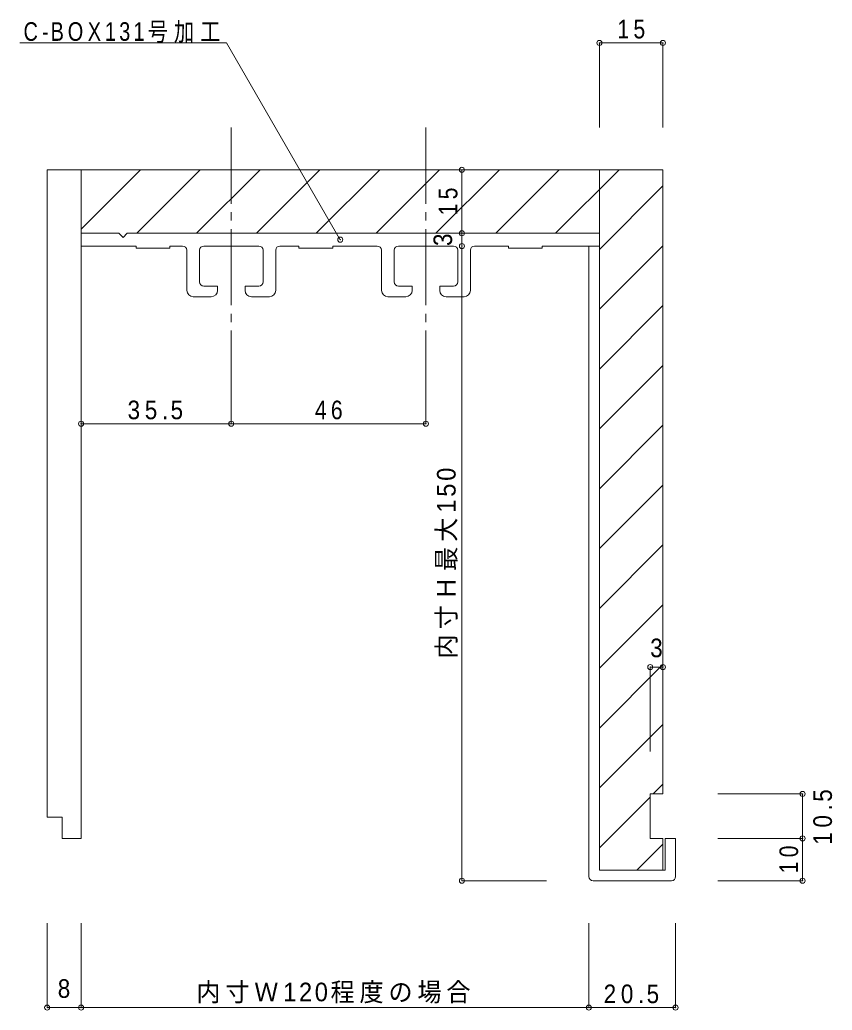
# Model space of a CAD drawing. Units: millimetres at full size, sheet at 1:2. Extents: x -659 to 282, y -195 to 195.
# Drawn here: x -659.4 to -467.4, y -102.3 to 131.7 of the extents above; entities that cross this region are included whole.
import ezdxf
from ezdxf.enums import TextEntityAlignment as Align

# ---------------------------------------------------------------- set-up
doc = ezdxf.new("R2010")
doc.units = ezdxf.units.MM
doc.header["$LTSCALE"] = 2
doc.header["$PDMODE"] = 32
doc.header["$PDSIZE"] = 1.2
doc.linetypes.add('CHAIN2', pattern=[12, 9, -1, 1, -1])
for name, color, linetype, lineweight in [('4-0_ＫＢ製品', 2, 'Continuous', 9), ('4-1_躯体', 3, 'Continuous', 9), ('4-2_ハッチ', 7, 'Continuous', 9), ('4-3_寸法', 4, 'Continuous', 9), ('4-4_引出線字', 4, 'Continuous', 9), ('4-8_他製品', 7, 'CHAIN2', 9)]:
    doc.layers.add(name, color=color, linetype=linetype, lineweight=lineweight)
doc.layers.add('4-5_文字', color=7, linetype='Continuous')
doc.styles.add('HGｺﾞｼｯｸM', font='')
doc.styles.get('HGｺﾞｼｯｸM').set_extended_font_data('HGｺﾞｼｯｸM')

msp = doc.modelspace()

# ---------------------------------------------------------------- linework, layer by layer
at = {"layer": '4-0_ＫＢ製品'}
for p, q in [((-652.919, -56.75), (-652.919, 96.25)), ((-652.919, 96.25), (-644.919, 96.25)), ((-644.919, -61.75), (-644.919, 96.25)), ((-522.419, 81.25), (-633.997, 81.25)), ((-522.419, 78.25), (-522.419, 81.25)), ((-620.919, 78.25), (-623.919, 78.25)), ((-619.919, 67.75), (-619.919, 77.25)), ((-616.919, 69.75), (-616.919, 77.25)), ((-602.919, 78.25), (-615.919, 78.25)), ((-601.919, 69.75), (-601.919, 77.25)), ((-598.919, 67.75), (-598.919, 77.25)), ((-597.919, 78.25), (-593.419, 78.25)), ((-574.919, 78.25), (-585.419, 78.25)), ((-585.419, 77.75), (-585.419, 78.25)), ((-573.919, 67.75), (-573.919, 77.25)), ((-570.919, 69.75), (-570.919, 77.25)), ((-556.919, 78.25), (-569.919, 78.25)), ((-555.919, 69.75), (-555.919, 77.25)), ((-552.919, 67.75), (-552.919, 77.25)), ((-551.919, 78.25), (-543.919, 78.25)), ((-522.419, 78.25), (-524.919, 78.25)), ((-524.919, -70.75), (-524.919, 78.25)), ((-612.669, 68.75), (-615.919, 68.75)), ((-612.669, 67.75), (-612.669, 68.75)), ((-606.169, 68.75), (-602.919, 68.75)), ((-606.169, 67.75), (-606.169, 68.75)), ((-566.669, 68.75), (-569.919, 68.75)), ((-566.669, 67.75), (-566.669, 68.75)), ((-560.169, 68.75), (-556.919, 68.75)), ((-560.169, 67.75), (-560.169, 68.75)), ((-614.169, 66.25), (-618.419, 66.25)), ((-604.669, 66.25), (-600.419, 66.25)), ((-568.169, 66.25), (-572.419, 66.25)), ((-554.419, 66.25), (-558.669, 66.25)), ((-649.419, -61.75), (-644.919, -61.75)), ((-504.419, -61.75), (-506.919, -61.75)), ((-506.919, -69.25), (-506.919, -61.75)), ((-504.419, -70.75), (-504.419, -61.75)), ((-523.919, -71.75), (-505.419, -71.75))]:
    msp.add_line(p, q, dxfattribs=at)
for points in [[(-633.997, 81.25), (-634.968, 80.29), (-635.964, 81.25), (-644.919, 81.25), (-644.919, 78.25), (-631.919, 78.25)], [(-535.919, 78.25), (-522.419, 78.25), (-522.419, 81.25)], [(-623.919, 78.25), (-623.919, 77.75), (-631.919, 77.75), (-631.919, 78.25)], [(-585.419, 77.75), (-593.419, 77.75), (-593.419, 78.25)], [(-535.919, 78.25), (-535.919, 77.75), (-543.919, 77.75), (-543.919, 78.25)], [(-506.919, -69.25), (-522.419, -69.25), (-522.419, 78.25)], [(-649.419, -61.75), (-649.419, -56.75), (-652.919, -56.75)]]:
    msp.add_lwpolyline(points, dxfattribs=at)
for centre, radius, start, end in [((-620.919, 77.25), 1, 0, 90), ((-615.919, 77.25), 1, 90, 180), ((-602.919, 77.25), 1, 0, 90), ((-597.919, 77.25), 1, 90, 180), ((-574.919, 77.25), 1, 0, 90), ((-569.919, 77.25), 1, 90, 180), ((-556.919, 77.25), 1, 0, 90), ((-551.919, 77.25), 1, 90, 180), ((-615.919, 69.75), 1, 180, 270), ((-602.919, 69.75), 1, 270, 0), ((-569.919, 69.75), 1, 180, 270), ((-556.919, 69.75), 1, 270, 0), ((-618.419, 67.75), 1.5, 180, 270), ((-614.169, 67.75), 1.5, 270, 0), ((-604.669, 67.75), 1.5, 180, 270), ((-600.419, 67.75), 1.5, 270, 0), ((-572.419, 67.75), 1.5, 180, 270), ((-568.169, 67.75), 1.5, 270, 0), ((-558.669, 67.75), 1.5, 180, 270), ((-554.419, 67.75), 1.5, 270, 0), ((-523.919, -70.75), 1, 180, 270), ((-505.419, -70.75), 1, 270, 0)]:
    msp.add_arc(centre, radius, start, end, dxfattribs=at)
at = {"layer": '4-1_躯体'}
for p, q in [((-644.919, 81.25), (-644.919, 96.25)), ((-507.419, 96.25), (-644.919, 96.25)), ((-522.419, -69.25), (-522.419, 96.25)), ((-507.419, -51.25), (-507.419, 96.25)), ((-510.419, -61.75), (-510.419, -51.25)), ((-507.419, -51.25), (-510.419, -51.25)), ((-507.419, -61.75), (-510.419, -61.75)), ((-507.419, -69.25), (-507.419, -61.75)), ((-507.419, -69.25), (-522.419, -69.25))]:
    msp.add_line(p, q, dxfattribs=at)
at = {"layer": '4-2_ハッチ'}
for p, q in [((-644.919, 82.235), (-630.904, 96.25)), ((-631.762, 81.25), (-616.762, 96.25)), ((-617.62, 81.25), (-602.62, 96.25)), ((-603.478, 81.25), (-588.478, 96.25)), ((-589.336, 81.25), (-574.336, 96.25)), ((-575.194, 81.25), (-560.194, 96.25)), ((-561.051, 81.25), (-546.051, 96.25)), ((-546.909, 81.25), (-531.909, 96.25)), ((-532.767, 81.25), (-517.767, 96.25)), ((-522.419, 77.456), (-507.419, 92.456)), ((-522.419, 63.313), (-507.419, 78.313)), ((-522.419, 49.171), (-507.419, 64.171)), ((-522.419, 35.029), (-507.419, 50.029)), ((-522.419, 20.887), (-507.419, 35.887)), ((-522.419, 6.745), (-507.419, 21.745)), ((-522.419, -7.397), (-507.419, 7.603)), ((-522.419, -21.539), (-507.419, -6.539)), ((-522.419, -35.681), (-507.419, -20.681)), ((-522.419, -49.824), (-507.419, -34.824)), ((-509.704, -51.25), (-507.419, -48.966)), ((-522.419, -63.966), (-510.419, -51.966)), ((-513.562, -69.25), (-507.419, -63.108))]:
    msp.add_line(p, q, dxfattribs=at)
at = {"layer": '4-3_寸法'}
for p, q in [((-507.419, 126.25), (-522.419, 126.25)), ((-522.419, 106.25), (-522.419, 126.25)), ((-507.419, 126.25), (-507.419, 106.25)), ((-554.919, 96.25), (-554.919, 81.25)), ((-554.919, 81.25), (-554.919, 78.25)), ((-554.919, 78.25), (-554.919, -71.75)), ((-609.419, 36.25), (-609.419, 56.25)), ((-563.419, 36.25), (-563.419, 56.25)), ((-644.919, 36.25), (-609.419, 36.25)), ((-609.419, 36.25), (-563.419, 36.25)), ((-510.419, -21.25), (-507.419, -21.25)), ((-510.419, -21.25), (-510.419, -41.25)), ((-474.419, -51.25), (-494.419, -51.25)), ((-474.419, -61.75), (-474.419, -51.25)), ((-474.419, -61.75), (-494.419, -61.75)), ((-474.419, -71.75), (-474.419, -61.75)), ((-554.919, -71.75), (-534.919, -71.75)), ((-474.419, -71.75), (-494.419, -71.75)), ((-652.919, -101.75), (-652.919, -81.75)), ((-644.919, -101.75), (-644.919, -81.75)), ((-524.919, -101.75), (-524.919, -81.75)), ((-504.419, -101.75), (-504.419, -81.75)), ((-644.919, -101.75), (-652.919, -101.75)), ((-524.919, -101.75), (-644.919, -101.75)), ((-504.419, -101.75), (-524.919, -101.75))]:
    msp.add_line(p, q, dxfattribs=at)
for p in [(-522.419, 126.25), (-507.419, 126.25), (-554.919, 96.25), (-554.919, 81.25), (-554.919, 78.25), (-644.919, 36.25), (-609.419, 36.25), (-563.419, 36.25), (-510.419, -21.25), (-507.419, -21.25), (-474.419, -51.25), (-474.419, -61.75), (-554.919, -71.75), (-474.419, -71.75), (-652.919, -101.75), (-644.919, -101.75), (-524.919, -101.75), (-504.419, -101.75)]:
    msp.add_point(p, dxfattribs=at)
at = {"layer": '4-4_引出線字'}
for p in [(-659.391, 126.25), (-583.669, 79.75)]:
    msp.add_line(p, (-610.516, 126.25), dxfattribs=at)
msp.add_point((-583.669, 79.75), dxfattribs=at)
at = {"layer": '4-8_他製品'}
for p, q in [((-609.419, 106.25), (-609.419, 56.25)), ((-563.419, 106.25), (-563.419, 56.25))]:
    msp.add_line(p, q, dxfattribs=at)

# ---------------------------------------------------------------- texts
at = {"layer": '4-3_寸法', "color": 7, "style": 'HGｺﾞｼｯｸM', "width": 0.9}
msp.add_text('3', height=4.399, rotation=90, dxfattribs=at).set_placement((-555.919, 78.25), align=Align.BOTTOM_LEFT)
for s, p in [('3', (-510.419, -20.25)), ('8', (-650.419, -100.75))]:
    msp.add_text(s, height=4.399, dxfattribs=at).set_placement(p, align=Align.BOTTOM_LEFT)
at = {"layer": '4-3_寸法', "color": 7, "char_height": 4.399, "attachment_point": 7, "style": 'HGｺﾞｼｯｸM'}
for s, insert in [('\\T1.36;\\W0.85;15', (-518.169, 127.25)), ('\\T1.38;\\W0.9;35.5', (-633.919, 37.25)), ('\\T1.36;\\W0.85;46', (-589.669, 37.25)), ('\\T1.2;\\W0.95;内寸Ｗ120程度の場合', (-617.669, -100.75)), ('\\T1.38;\\W0.9;20.5', (-521.419, -100.75))]:
    msp.add_mtext(s, dxfattribs=dict(at, insert=insert))
at = {"layer": '4-3_寸法', "color": 7, "char_height": 4.399, "attachment_point": 7, "rotation": 90, "style": 'HGｺﾞｼｯｸM'}
for s, insert in [('\\T1.36;\\W0.85;15', (-555.919, 85.5)), ('\\T1.21;\\W0.95;内寸Ｈ最大150', (-555.919, -19.25)), ('\\T1.38;\\W0.9;10.5', (-467.419, -63.25)), ('\\T1.36;\\W0.85;10', (-475.419, -70))]:
    msp.add_mtext(s, dxfattribs=dict(at, insert=insert))
at = {"layer": '4-5_文字', "insert": (-658.516, 126.25), "char_height": 4.399, "attachment_point": 7, "style": 'HGｺﾞｼｯｸM'}
msp.add_mtext('\\T1.29;\\W0.8;C-BOX131号加工', dxfattribs=at)

doc.saveas('drawing.dxf')
